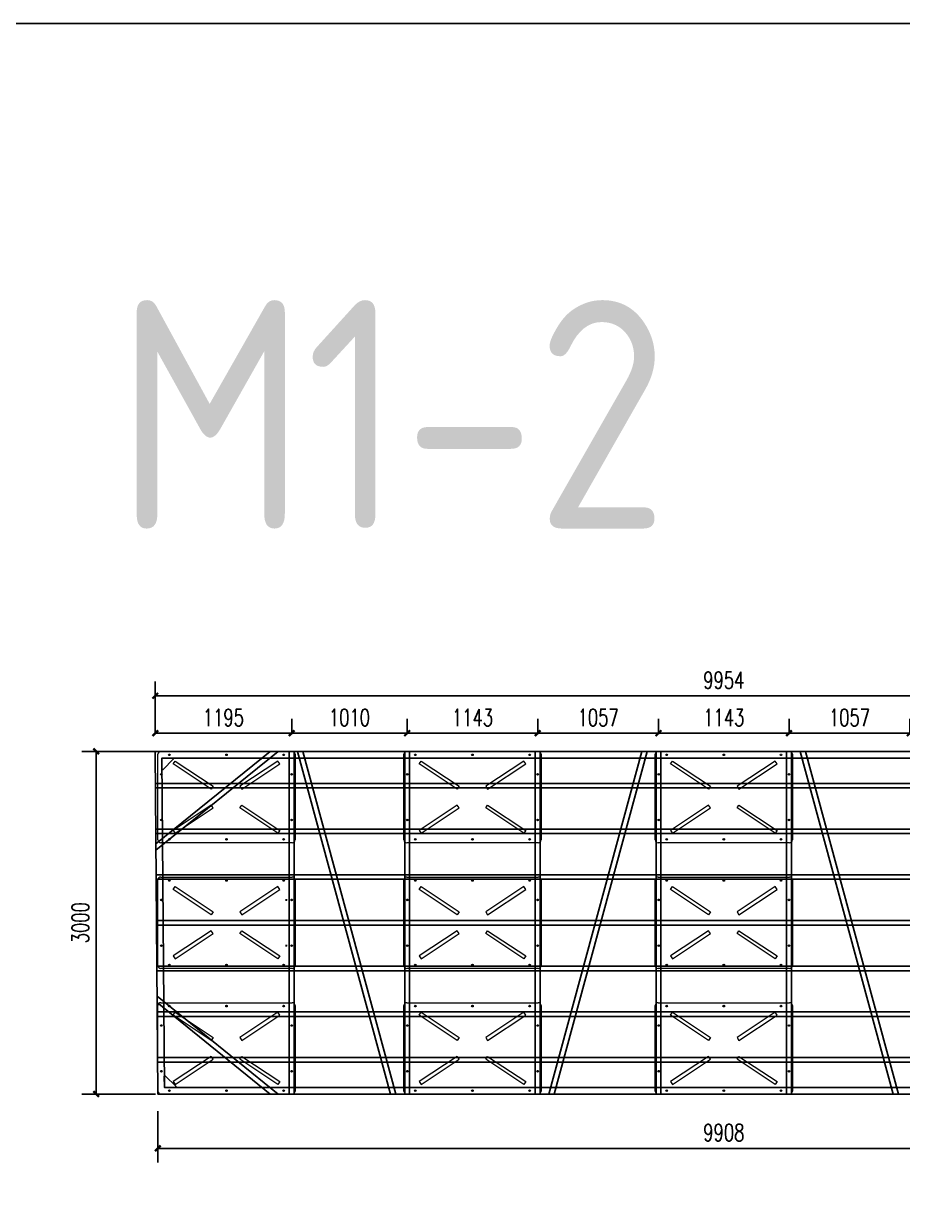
# Model space of a CAD drawing. Extents: x 1254079 to 1500931, y -102737 to 142253.
# Drawn here: x 1311706 to 1319398, y 52182 to 62512 of the extents above; entities that cross this region are included whole.
import ezdxf

# ---------------------------------------------------------------- set-up
doc = ezdxf.new("R2010")
doc.units = 0
doc.header["$LTSCALE"] = 1000
doc.header["$MEASUREMENT"] = 0
for name, color, linetype in [('14#槽钢', 3, 'Continuous'), ('PUB_DIM', 3, 'Continuous'), ('PUB_TEXT', 7, 'Continuous'), ('W-float bowl浮筒', 253, 'Continuous'), ('W-FLOAT_BOWL浮筒', 253, 'Continuous'), ('W-STEEL_FRAME钢架', 3, 'Continuous'), ('W-STEEL_KEEL钢龙骨', 5, 'Continuous')]:
    doc.layers.add(name, color=color, linetype=linetype)
doc.styles.add('_TCH_DIM_T3', font='SIMPLEX', dxfattribs={"width": 0.705882, "bigfont": 'GBCBIG'})
doc.styles.get("Standard").update_dxf_attribs({"font": 'gbenor.shx', "bigfont": 'gbcbig.shx'})
doc.dimstyles.new('_TCH_ARCH&&50', dxfattribs={"dimtxt": 148.75, "dimasz": 50, "dimexe": 125, "dimexo": 150, "dimgap": 63.125, "dimtad": 1, "dimdec": 0, "dimzin": 0, "dimdsep": 46, "dimtxsty": '_TCH_DIM_T3', "dimblk": 'ARCHTICK', "dimcen": 0.09, "dimclrt": 7, "dimazin": 2, "dimtfac": 1, "dimtdec": 0, "dimtix": 1, "dimtmove": 2, "dimatfit": 3, "dimfxl": 0, "dimtolj": 1, "dimtzin": 0, "dimarcsym": 0})

# ---------------------------------------------------------------- blocks, each defined once
blk = doc.blocks.new('_ArchTick')
at = {"color": 0, "linetype": 'ByBlock', "const_width": 0.4}
blk.add_lwpolyline([(-0.5, -0.5), (0.5, 0.5)], dxfattribs=at)
blk = doc.blocks.new('*D1176')
at = {"layer": 'Defpoints', "color": 0, "transparency": 16777216}
for p in [(1314053, 56299), (1312858, 56139), (1314053, 56139)]:
    blk.add_point(p, dxfattribs=at)
at = {"layer": 'PUB_DIM', "color": 0, "lineweight": -2, "transparency": 16777216}
for p, q in [((1312858, 56289), (1312858, 56424)), ((1314053, 56289), (1314053, 56424)), ((1312858, 56299), (1314053, 56299))]:
    blk.add_line(p, q, dxfattribs=at)
at = {"layer": 'PUB_DIM', "color": 0, "lineweight": -2, "transparency": 16777216, "xscale": 50, "yscale": 50, "zscale": 50, "rotation": 180}
blk.add_blockref('_ArchTick', (1312858, 56299), dxfattribs=at)
at = {"layer": 'PUB_DIM', "color": 0, "lineweight": -2, "transparency": 16777216, "xscale": 50, "yscale": 50, "zscale": 50}
blk.add_blockref('_ArchTick', (1314053, 56299), dxfattribs=at)
at = {"layer": 'PUB_DIM', "color": 7, "transparency": 16777216, "insert": (1313455, 56436), "char_height": 148.8, "attachment_point": 5, "style": '_TCH_DIM_T3'}
blk.add_mtext('\\A1;1195', dxfattribs=at)
blk = doc.blocks.new('*D1177')
at = {"layer": 'Defpoints', "color": 0, "transparency": 16777216}
for p in [(1315063, 56299), (1314053, 56139), (1315063, 56139)]:
    blk.add_point(p, dxfattribs=at)
at = {"layer": 'PUB_DIM', "color": 0, "lineweight": -2, "transparency": 16777216}
for p, q in [((1314053, 56289), (1314053, 56424)), ((1315063, 56289), (1315063, 56424)), ((1314053, 56299), (1315063, 56299))]:
    blk.add_line(p, q, dxfattribs=at)
at = {"layer": 'PUB_DIM', "color": 0, "lineweight": -2, "transparency": 16777216, "xscale": 50, "yscale": 50, "zscale": 50, "rotation": 180}
blk.add_blockref('_ArchTick', (1314053, 56299), dxfattribs=at)
at = {"layer": 'PUB_DIM', "color": 0, "lineweight": -2, "transparency": 16777216, "xscale": 50, "yscale": 50, "zscale": 50}
blk.add_blockref('_ArchTick', (1315063, 56299), dxfattribs=at)
at = {"layer": 'PUB_DIM', "color": 7, "transparency": 16777216, "insert": (1314558, 56436), "char_height": 148.8, "attachment_point": 5, "style": '_TCH_DIM_T3'}
blk.add_mtext('\\A1;1010', dxfattribs=at)
blk = doc.blocks.new('*D1178')
at = {"layer": 'Defpoints', "color": 0, "transparency": 16777216}
for p in [(1316206, 56299), (1315063, 56139), (1316206, 56139)]:
    blk.add_point(p, dxfattribs=at)
at = {"layer": 'PUB_DIM', "color": 0, "lineweight": -2, "transparency": 16777216}
for p, q in [((1315063, 56289), (1315063, 56424)), ((1316206, 56289), (1316206, 56424)), ((1315063, 56299), (1316206, 56299))]:
    blk.add_line(p, q, dxfattribs=at)
at = {"layer": 'PUB_DIM', "color": 0, "lineweight": -2, "transparency": 16777216, "xscale": 50, "yscale": 50, "zscale": 50, "rotation": 180}
blk.add_blockref('_ArchTick', (1315063, 56299), dxfattribs=at)
at = {"layer": 'PUB_DIM', "color": 0, "lineweight": -2, "transparency": 16777216, "xscale": 50, "yscale": 50, "zscale": 50}
blk.add_blockref('_ArchTick', (1316206, 56299), dxfattribs=at)
at = {"layer": 'PUB_DIM', "color": 7, "transparency": 16777216, "insert": (1315635, 56436), "char_height": 148.8, "attachment_point": 5, "style": '_TCH_DIM_T3'}
blk.add_mtext('\\A1;1143', dxfattribs=at)
blk = doc.blocks.new('*D1179')
at = {"layer": 'Defpoints', "color": 0, "transparency": 16777216}
for p in [(1317263, 56299), (1316206, 56139), (1317263, 56139)]:
    blk.add_point(p, dxfattribs=at)
at = {"layer": 'PUB_DIM', "color": 0, "lineweight": -2, "transparency": 16777216}
for p, q in [((1316206, 56289), (1316206, 56424)), ((1317263, 56289), (1317263, 56424)), ((1316206, 56299), (1317263, 56299))]:
    blk.add_line(p, q, dxfattribs=at)
at = {"layer": 'PUB_DIM', "color": 0, "lineweight": -2, "transparency": 16777216, "xscale": 50, "yscale": 50, "zscale": 50, "rotation": 180}
blk.add_blockref('_ArchTick', (1316206, 56299), dxfattribs=at)
at = {"layer": 'PUB_DIM', "color": 0, "lineweight": -2, "transparency": 16777216, "xscale": 50, "yscale": 50, "zscale": 50}
blk.add_blockref('_ArchTick', (1317263, 56299), dxfattribs=at)
at = {"layer": 'PUB_DIM', "color": 7, "transparency": 16777216, "insert": (1316735, 56436), "char_height": 148.8, "attachment_point": 5, "style": '_TCH_DIM_T3'}
blk.add_mtext('\\A1;1057', dxfattribs=at)
blk = doc.blocks.new('*D1180')
at = {"layer": 'Defpoints', "color": 0, "transparency": 16777216}
for p in [(1318406, 56299), (1317263, 56139), (1318406, 56139)]:
    blk.add_point(p, dxfattribs=at)
at = {"layer": 'PUB_DIM', "color": 0, "lineweight": -2, "transparency": 16777216}
for p, q in [((1317263, 56289), (1317263, 56424)), ((1318406, 56289), (1318406, 56424)), ((1317263, 56299), (1318406, 56299))]:
    blk.add_line(p, q, dxfattribs=at)
at = {"layer": 'PUB_DIM', "color": 0, "lineweight": -2, "transparency": 16777216, "xscale": 50, "yscale": 50, "zscale": 50, "rotation": 180}
blk.add_blockref('_ArchTick', (1317263, 56299), dxfattribs=at)
at = {"layer": 'PUB_DIM', "color": 0, "lineweight": -2, "transparency": 16777216, "xscale": 50, "yscale": 50, "zscale": 50}
blk.add_blockref('_ArchTick', (1318406, 56299), dxfattribs=at)
at = {"layer": 'PUB_DIM', "color": 7, "transparency": 16777216, "insert": (1317835, 56436), "char_height": 148.8, "attachment_point": 5, "style": '_TCH_DIM_T3'}
blk.add_mtext('\\A1;1143', dxfattribs=at)
blk = doc.blocks.new('*D1181')
at = {"layer": 'Defpoints', "color": 0, "transparency": 16777216}
for p in [(1319463, 56299), (1318406, 56139), (1319463, 56139)]:
    blk.add_point(p, dxfattribs=at)
at = {"layer": 'PUB_DIM', "color": 0, "lineweight": -2, "transparency": 16777216}
for p, q in [((1318406, 56289), (1318406, 56424)), ((1319463, 56289), (1319463, 56424)), ((1318406, 56299), (1319463, 56299))]:
    blk.add_line(p, q, dxfattribs=at)
at = {"layer": 'PUB_DIM', "color": 0, "lineweight": -2, "transparency": 16777216, "xscale": 50, "yscale": 50, "zscale": 50, "rotation": 180}
blk.add_blockref('_ArchTick', (1318406, 56299), dxfattribs=at)
at = {"layer": 'PUB_DIM', "color": 0, "lineweight": -2, "transparency": 16777216, "xscale": 50, "yscale": 50, "zscale": 50}
blk.add_blockref('_ArchTick', (1319463, 56299), dxfattribs=at)
at = {"layer": 'PUB_DIM', "color": 7, "transparency": 16777216, "insert": (1318935, 56436), "char_height": 148.8, "attachment_point": 5, "style": '_TCH_DIM_T3'}
blk.add_mtext('\\A1;1057', dxfattribs=at)
blk = doc.blocks.new('*D1185')
at = {"layer": 'Defpoints', "color": 0, "transparency": 16777216}
for p in [(1312341, 56139), (1313009, 56139), (1313009, 53139)]:
    blk.add_point(p, dxfattribs=at)
at = {"layer": 'PUB_DIM', "color": 0, "lineweight": -2, "transparency": 16777216}
for p, q in [((1312859, 56139), (1312216, 56139)), ((1312341, 53139), (1312341, 56139)), ((1312859, 53139), (1312216, 53139))]:
    blk.add_line(p, q, dxfattribs=at)
at = {"layer": 'PUB_DIM', "color": 0, "lineweight": -2, "transparency": 16777216, "xscale": 50, "yscale": 50, "zscale": 50}
for p, rotation in [((1312341, 56139), 90), ((1312341, 53139), 270)]:
    blk.add_blockref('_ArchTick', p, dxfattribs=dict(at, rotation=rotation))
at = {"layer": 'PUB_DIM', "color": 7, "transparency": 16777216, "insert": (1312203, 54639), "char_height": 148.8, "attachment_point": 5, "rotation": 90, "style": '_TCH_DIM_T3'}
blk.add_mtext('\\A1;3000', dxfattribs=at)
blk = doc.blocks.new('*D1186')
at = {"layer": 'Defpoints', "color": 0, "transparency": 16777216}
for p in [(1312881, 53139), (1322788, 53139), (1322788, 52664)]:
    blk.add_point(p, dxfattribs=at)
at = {"layer": 'PUB_DIM', "color": 0, "lineweight": -2, "transparency": 16777216}
for p, q in [((1312881, 52989), (1312881, 52539)), ((1322788, 52989), (1322788, 52539)), ((1312881, 52664), (1322788, 52664))]:
    blk.add_line(p, q, dxfattribs=at)
at = {"layer": 'PUB_DIM', "color": 0, "lineweight": -2, "transparency": 16777216, "xscale": 50, "yscale": 50, "zscale": 50, "rotation": 180}
blk.add_blockref('_ArchTick', (1312881, 52664), dxfattribs=at)
at = {"layer": 'PUB_DIM', "color": 0, "lineweight": -2, "transparency": 16777216, "xscale": 50, "yscale": 50, "zscale": 50}
blk.add_blockref('_ArchTick', (1322788, 52664), dxfattribs=at)
at = {"layer": 'PUB_DIM', "color": 7, "transparency": 16777216, "insert": (1317835, 52802), "char_height": 148.8, "attachment_point": 5, "style": '_TCH_DIM_T3'}
blk.add_mtext('\\A1;9908', dxfattribs=at)
blk = doc.blocks.new('*D1187')
at = {"layer": 'Defpoints', "color": 0, "transparency": 16777216}
for p in [(1322812, 56626), (1312858, 56139), (1322812, 56139)]:
    blk.add_point(p, dxfattribs=at)
at = {"layer": 'PUB_DIM', "color": 0, "lineweight": -2, "transparency": 16777216}
for p, q in [((1312858, 56289), (1312858, 56751)), ((1322812, 56289), (1322812, 56751)), ((1312858, 56626), (1322812, 56626))]:
    blk.add_line(p, q, dxfattribs=at)
at = {"layer": 'PUB_DIM', "color": 0, "lineweight": -2, "transparency": 16777216, "xscale": 50, "yscale": 50, "zscale": 50, "rotation": 180}
blk.add_blockref('_ArchTick', (1312858, 56626), dxfattribs=at)
at = {"layer": 'PUB_DIM', "color": 0, "lineweight": -2, "transparency": 16777216, "xscale": 50, "yscale": 50, "zscale": 50}
blk.add_blockref('_ArchTick', (1322812, 56626), dxfattribs=at)
at = {"layer": 'PUB_DIM', "color": 7, "transparency": 16777216, "insert": (1317835, 56763), "char_height": 148.8, "attachment_point": 5, "style": '_TCH_DIM_T3'}
blk.add_mtext('\\A1;9954', dxfattribs=at)
blk = doc.blocks.new('$matou$00000145')
at = {"layer": 'W-float bowl浮筒', "lineweight": 0}
for p, q in [((-600, -375), (-600, 375)), ((-575, 400), (575, 400)), ((-507, 370), (-493, 370)), ((-500, 377), (-500, 363)), ((-7, 370), (7, 370)), ((0, 377), (0, 363)), ((493, 370), (507, 370)), ((500, 377), (500, 363)), ((600, 375), (600, -375)), ((-570, 207), (-570, 193)), ((570, 207), (570, 193)), ((-577, 200), (-563, 200)), ((563, 200), (577, 200)), ((-577, -200), (-563, -200)), ((-570, -193), (-570, -207)), ((563, -200), (577, -200)), ((570, -193), (570, -207)), ((575, -400), (-575, -400)), ((-507, -370), (-493, -370)), ((-500, -377), (-500, -363)), ((-7, -370), (7, -370)), ((0, -377), (0, -363)), ((493, -370), (507, -370)), ((500, -377), (500, -363))]:
    blk.add_line(p, q, dxfattribs=at)
at = {"layer": 'W-float bowl浮筒', "lineweight": 0, "ltscale": 100}
for points in [[(-450, 316), (-117, 95), (-133, 70), (-467, 291)], [(450, 316), (117, 95), (133, 70), (467, 291)], [(-450, -316), (-117, -95), (-133, -70), (-467, -291)], [(450, -316), (117, -95), (133, -70), (467, -291)]]:
    blk.add_lwpolyline(points, close=True, dxfattribs=at)
at = {"layer": 'W-float bowl浮筒', "lineweight": 0}
for centre in [(-500, 370), (0, 370), (500, 370), (-570, 200), (570, 200), (-570, -200), (570, -200), (-500, -370), (0, -370), (500, -370)]:
    blk.add_circle(centre, 7, dxfattribs=at)
for centre, start, end in [((-575, 375), 90, 180), ((575, 375), 0, 90), ((-575, -375), 180, 270), ((575, -375), 270, 0)]:
    blk.add_arc(centre, 25, start, end, dxfattribs=at)

msp = doc.modelspace()

# ---------------------------------------------------------------- linework, layer by layer
at = {"layer": '14#槽钢'}
msp.add_lwpolyline([(1284443.8, 62511.5), (1371490.4, 62511.5)], dxfattribs=at)
for points in [[(1284443.8, 62511.5), (1371490.4, 62511.5), (1371490.4, 2620.5), (1284443.8, 2620.5)], [(1312880.9, 53139.2), (1322788.5, 53139.2), (1322811.6, 56139.2), (1312857.8, 56139.2)], [(1312938.5, 53197.2), (1322730.9, 53197.2), (1322753.2, 56081.2), (1312916.2, 56081.2)]]:
    msp.add_lwpolyline(points, close=True, dxfattribs=at)
at = {"layer": 'PUB_DIM'}
for p, q in [((1313997.7, 54839.2), (1314011.7, 54839.2)), ((1314004.7, 54846.2), (1314004.7, 54832.2)), ((1313997.7, 54439.2), (1314011.7, 54439.2)), ((1314004.7, 54446.2), (1314004.7, 54432.2))]:
    msp.add_line(p, q, dxfattribs=at)
at = {"layer": 'W-STEEL_FRAME钢架'}
for p, q in [((1312864, 55329.2), (1313864.5, 56139.2)), ((1312864.5, 55274.3), (1313932.9, 56139.2)), ((1314104.5, 56139.2), (1314918.5, 53139.2)), ((1314150.9, 56139.2), (1314964.9, 53139.2)), ((1317118.5, 56139.2), (1316304.5, 53139.2)), ((1317164.9, 56139.2), (1316350.9, 53139.2)), ((1318504.5, 56139.2), (1319318.5, 53139.2)), ((1318550.9, 56139.2), (1319364.9, 53139.2)), ((1312874.3, 53996.1), (1313932.9, 53139.2)), ((1312874.8, 53940.4), (1313864.5, 53139.2))]:
    msp.add_line(p, q, dxfattribs=at)
for points in [[(1314031.7, 56139.2), (1314074.7, 56139.2), (1314074.7, 53139.2), (1314031.7, 53139.2)], [(1315041.7, 56139.2), (1315084.7, 56139.2), (1315084.7, 53139.2), (1315041.7, 53139.2)], [(1316227.7, 56139.2), (1316184.7, 56139.2), (1316184.7, 53139.2), (1316227.7, 53139.2)], [(1317241.7, 56139.2), (1317284.7, 56139.2), (1317284.7, 53139.2), (1317241.7, 53139.2)], [(1318427.7, 56139.2), (1318384.7, 56139.2), (1318384.7, 53139.2), (1318427.7, 53139.2)]]:
    msp.add_lwpolyline(points, close=True, dxfattribs=at)
at = {"layer": 'W-STEEL_FRAME钢架', "color": 1}
for points in [[(1312926.2, 55981.2), (1312917, 55981.2), (1312916.2, 56081.2), (1313016.2, 56081.2), (1313016.2, 56071.2)], [(1312948.5, 53297.2), (1312937.7, 53297.3), (1312938.5, 53197.2), (1313038.5, 53197.2), (1313038.5, 53207.2)]]:
    msp.add_lwpolyline(points, close=True, dxfattribs=at)
at = {"layer": 'W-STEEL_KEEL钢龙骨'}
for points in [[(1312860.1, 55819.4), (1322809.3, 55819.2), (1322809.3, 55859.2), (1312860.1, 55859.4)], [(1312863.2, 55419.4), (1322806.2, 55419.4), (1322806.2, 55459.4), (1312863.2, 55459.4)], [(1312866.3, 55019.4), (1322803.1, 55019.4), (1322803.1, 55059.4), (1312866.3, 55059.4)], [(1312869.4, 54619.2), (1322800, 54619.2), (1322800, 54659.2), (1312869.4, 54659.2)], [(1312872.5, 54219.2), (1322797, 54219.5), (1322797, 54259.5), (1312872.5, 54259.2)], [(1312875.5, 53819.2), (1322793.9, 53819.2), (1322793.9, 53859.2), (1312875.5, 53859.2)], [(1312878.6, 53419.2), (1322790.8, 53419.5), (1322790.8, 53459.5), (1312878.6, 53459.2)]]:
    msp.add_lwpolyline(points, close=True, dxfattribs=at)

# ---------------------------------------------------------------- block references
at = {"layer": 'W-FLOAT_BOWL浮筒'}
for p in [(1313481.7, 55739.2), (1315634.7, 55739.2), (1317834.7, 55739.2), (1313481.7, 54639.2), (1315634.7, 54639.2), (1317834.7, 54639.2), (1313481.7, 53539.2), (1315634.7, 53539.2), (1317834.7, 53539.2)]:
    msp.add_blockref('$matou$00000145', p, dxfattribs=at)

# ---------------------------------------------------------------- texts
at = {"layer": 'PUB_TEXT'}
msp.add_text('M1-2', height=2000, dxfattribs=at).set_placement((1312513.2, 58090.4))

# ---------------------------------------------------------------- dimensions: what is measured, and where the dimension line sits
at = {"layer": 'PUB_DIM'}
for p1, p2, distance, picture, middle in [((1312857.8, 56139.2), (1322811.6, 56139.2), 486.6, '*D1187', (1317834.7, 56763.2)), ((1312857.8, 56139.2), (1314053.2, 56139.2), 159.8, '*D1176', (1313455.5, 56436.5)), ((1314053.2, 56139.2), (1315063.2, 56139.2), 159.8, '*D1177', (1314558.2, 56436.5)), ((1315063.2, 56139.2), (1316206.2, 56139.2), 159.8, '*D1178', (1315634.7, 56436.5)), ((1316206.2, 56139.2), (1317263.2, 56139.2), 159.8, '*D1179', (1316734.7, 56436.5)), ((1317263.2, 56139.2), (1318406.2, 56139.2), 159.8, '*D1180', (1317834.7, 56436.5)), ((1318406.2, 56139.2), (1319463.2, 56139.2), 159.8, '*D1181', (1318934.7, 56436.5)), ((1313008.5, 53139.2), (1313008.5, 56139.2), 667.6, '*D1185', (1312203.4, 54639.2)), ((1312880.9, 53139.2), (1322788.5, 53139.2), -475.2, '*D1186', (1317834.7, 52801.6))]:
    dim = msp.add_aligned_dim(p1=p1, p2=p2, distance=distance, dimstyle='_TCH_ARCH&&50', dxfattribs=at)
    dim.commit()
    dim.dimension.update_dxf_attribs({"geometry": picture, "text_midpoint": middle})

doc.saveas('drawing.dxf')
